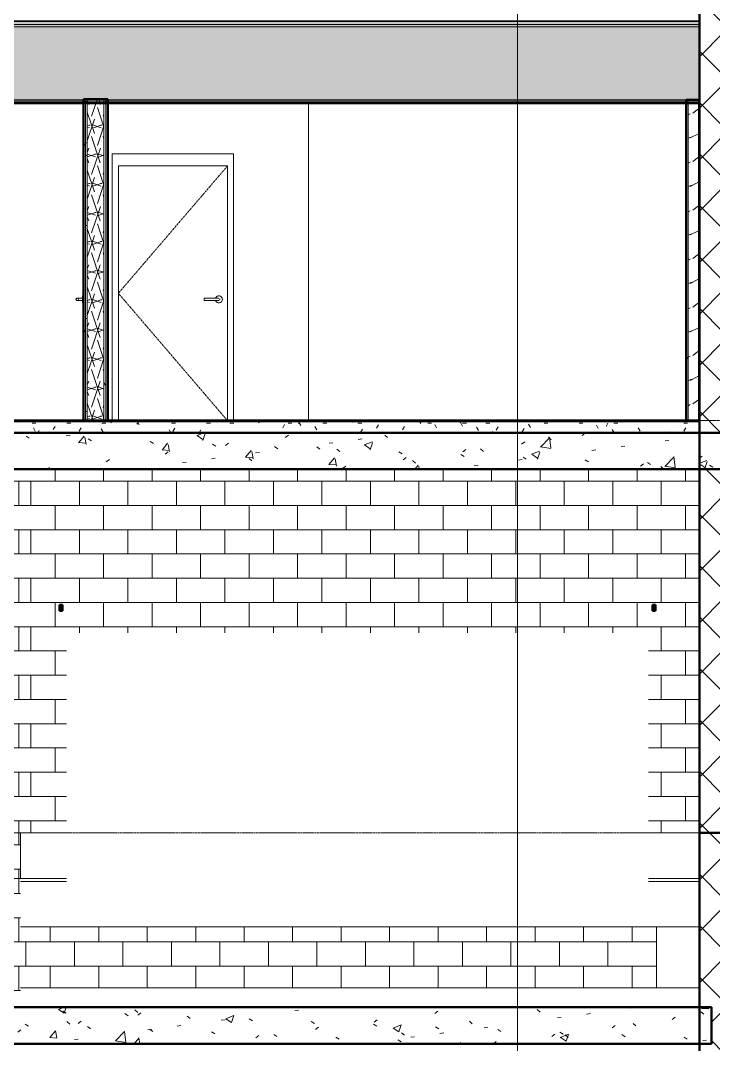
# Model space of a CAD drawing. Header units: inches. Extents: x -4168 to 1483, y -300 to 637.
# Drawn here: x -710.4 to -481.8, y -69.8 to 268 of the extents above; entities that cross this region are included whole.
import ezdxf

# ---------------------------------------------------------------- set-up
doc = ezdxf.new("R2010")
doc.units = ezdxf.units.IN
doc.header["$MEASUREMENT"] = 0
doc.linetypes.add('Dash 1_16_', pattern=[0.125, 0.0625, -0.0625])
doc.linetypes.add('Grid Line 1_2_', pattern=[0.875, 0.5, -0.125, 0.125, -0.125])
for name, color, linetype, lineweight in [('0-3', 10, 'Continuous', 13), ('0-5', 170, 'Continuous', 5), ('A-DOOR-1', 7, 'Dash 1_16_', 9), ('A-DOOR-2', 7, 'Continuous', 9), ('A-DOOR-3', 135, 'Continuous', 13), ('A-DOOR-5', 31, 'Continuous', 50), ('A-DOOR-8', 254, 'Continuous', 13), ('A-DOOR-FRAM-1', 7, 'Continuous', 9), ('A-FLOR-1', 250, 'Continuous', 50), ('A-FLOR-2', 8, 'Continuous', 5), ('A-FLOR-3', 251, 'Continuous', 5), ('A-FLOR-7', 192, 'Continuous', 50), ('A-FLOR-8', 135, 'Continuous', 13), ('A-FLOR-LEVL-1', 51, 'Grid Line 1_2_', 9), ('A-FLOR-MCUT', 51, 'Continuous', 13), ('A-FLOR-PATT-1', 55, 'Continuous', 9), ('A-FLOR-PATT-2', 8, 'Continuous', 9), ('A-WALL-1', 252, 'Continuous', 13), ('A-WALL-2', 10, 'Continuous', 13), ('A-WALL-4', 250, 'Continuous', 50), ('A-WALL-PATT-1', 7, 'Continuous', 9), ('A-WALL-PATT-2', 253, 'Continuous', 9), ('A-WALL-PATT-3', 55, 'Continuous', 9), ('A-WALL-PATT-4', 45, 'Continuous', 9), ('G-ANNO-SYMB-1', 111, 'Continuous', 9), ('I-WALL-1', 250, 'Continuous', 50), ('I-WALL-2', 135, 'Continuous', 13), ('S-FNDN-1', 135, 'Continuous', 13)]:
    doc.layers.add(name, color=color, linetype=linetype, lineweight=lineweight)
pattern_1 = [(0, (-10964.796, 146.633), (30.72, 7.68), [1.267, -21.773, 1.267, -21.773, -122.88]), (0, (-10964.796, 146.633), (30.72, 7.68), [-46.08, 1.267, -44.813, 1.267, -21.773, -53.76]), (0, (-10964.796, 146.633), (30.72, 7.68), [-115.2, 1.267, -14.093, 1.267, -37.133]), (120, (-10953.276, 150.473), (-22.011075, 22.7643), [1.267, -21.773, 1.267, -21.773, -122.88]), (120, (-10953.276, 150.473), (-22.011075, 22.7643), [-46.08, 1.267, -44.813, 1.267, -21.773, -53.76]), (120, (-10953.276, 150.473), (-22.011075, 22.7643), [-115.2, 1.267, -14.093, 1.267, -37.133]), (240, (-10949.436, 165.833), (-8.708925, -30.4443), [1.267, -21.773, 1.267, -21.773, -122.88]), (240, (-10949.436, 165.833), (-8.708925, -30.4443), [-46.08, 1.267, -44.813, 1.267, -21.773, -53.76]), (240, (-10949.436, 165.833), (-8.708925, -30.4443), [-115.2, 1.267, -14.093, 1.267, -37.133])]
pattern_2 = [(45, (-10964.796, 146.633), (-8.48528, 8.48528), []), (135, (-10964.796, 146.633), (-8.48528, -8.48528), [])]
pattern_3 = [(0, (99.771, 146.633), (15.36, 3.84), [1.267, -10.253, 1.267, -10.253, -61.44]), (0, (99.771, 146.633), (15.36, 3.84), [-23.04, 1.267, -21.773, 1.267, -10.253, -26.88]), (0, (99.771, 146.633), (15.36, 3.84), [-57.6, 1.267, -6.413, 1.267, -17.933]), (120, (105.531, 148.553), (-11.005538, 11.38215), [1.267, -10.253, 1.267, -10.253, -61.44]), (120, (105.531, 148.553), (-11.005538, 11.38215), [-23.04, 1.267, -21.773, 1.267, -10.253, -26.88]), (120, (105.531, 148.553), (-11.005538, 11.38215), [-57.6, 1.267, -6.413, 1.267, -17.933]), (240, (107.451, 156.233), (-4.354462, -15.22215), [1.267, -10.253, 1.267, -10.253, -61.44]), (240, (107.451, 156.233), (-4.354462, -15.22215), [-23.04, 1.267, -21.773, 1.267, -10.253, -26.88]), (240, (107.451, 156.233), (-4.354462, -15.22215), [-57.6, 1.267, -6.413, 1.267, -17.933])]

# ---------------------------------------------------------------- blocks, each defined once
blk = doc.blocks.new('HOLLOW METAL - UNIT DOOR-2125826-BUILDING SECTION - EAST_WEST AT RAMP - LOOKING SOUTH')
at = {"layer": 'A-DOOR-1'}
for p, q in [((-10668.89, 352), (-10704.89, 310)), ((-10704.89, 310), (-10668.89, 268))]:
    blk.add_line(p, q, dxfattribs=at)
at = {"layer": 'A-DOOR-2'}
for p, q in [((-10668.89, 352), (-10704.89, 352)), ((-10704.89, 352), (-10704.89, 268)), ((-10668.89, 268), (-10668.89, 352)), ((-10672.43, 308.39), (-10676.57, 308.39)), ((-10676.57, 308), (-10676.57, 308.39)), ((-10676.57, 307.61), (-10676.57, 308)), ((-10676.57, 307.61), (-10672.43, 307.61))]:
    blk.add_line(p, q, dxfattribs=at)
at = {"layer": 'A-DOOR-2', "flags": 128}
for points in [[(-10671.84, 308.39), (-10671.84, 308.39), (-10671.84, 308.39), (-10671.85, 308.39), (-10671.85, 308.39), (-10671.85, 308.39), (-10671.86, 308.39), (-10671.87, 308.39), (-10671.87, 308.39), (-10671.88, 308.39), (-10671.89, 308.39), (-10671.9, 308.39), (-10671.91, 308.39), (-10671.92, 308.39), (-10671.93, 308.39), (-10671.95, 308.39), (-10671.96, 308.39), (-10671.97, 308.39), (-10671.99, 308.39), (-10672.01, 308.39), (-10672.02, 308.39), (-10672.04, 308.39), (-10672.06, 308.39), (-10672.08, 308.39), (-10672.09, 308.39), (-10672.11, 308.39), (-10672.13, 308.39), (-10672.15, 308.39), (-10672.18, 308.39), (-10672.2, 308.39), (-10672.22, 308.39), (-10672.24, 308.39), (-10672.26, 308.39), (-10672.29, 308.39), (-10672.31, 308.39), (-10672.33, 308.39), (-10672.36, 308.39), (-10672.38, 308.39), (-10672.4, 308.39), (-10672.43, 308.39), (-10672.43, 308.39)], [(-10672.43, 307.61), (-10672.41, 307.61), (-10672.39, 307.61), (-10672.36, 307.61), (-10672.34, 307.61), (-10672.32, 307.61), (-10672.29, 307.61), (-10672.27, 307.61), (-10672.25, 307.61), (-10672.23, 307.61), (-10672.2, 307.61), (-10672.18, 307.61), (-10672.16, 307.61), (-10672.14, 307.61), (-10672.12, 307.61), (-10672.1, 307.61), (-10672.08, 307.61), (-10672.06, 307.61), (-10672.04, 307.61), (-10672.03, 307.61), (-10672.01, 307.61), (-10671.99, 307.61), (-10671.98, 307.61), (-10671.96, 307.61), (-10671.95, 307.61), (-10671.94, 307.61), (-10671.92, 307.61), (-10671.91, 307.61), (-10671.9, 307.61), (-10671.89, 307.61), (-10671.88, 307.61), (-10671.87, 307.61), (-10671.87, 307.61), (-10671.86, 307.61), (-10671.86, 307.61), (-10671.85, 307.61), (-10671.85, 307.61), (-10671.84, 307.61), (-10671.84, 307.61), (-10671.84, 307.61)]]:
    blk.add_lwpolyline(points, dxfattribs=at)
at = {"layer": 'A-DOOR-2'}
for centre, radius, start, end in [((-10671.74, 308), 1.18, 0, 160.3657), ((-10671.74, 308), 1.18, 199.5633, 0), ((-10671.84, 308), 0.394, 75, 90), ((-10671.84, 308), 0.394, 270, 285), ((-10671.84, 308), 0.394, 0, 30), ((-10671.84, 308), 0.394, 330, 0)]:
    blk.add_arc(centre, radius, start, end, dxfattribs=at)
at = {"layer": 'A-DOOR-FRAM-1'}
for p, q in [((-10706.89, 356), (-10706.89, 268)), ((-10666.89, 356), (-10706.89, 356)), ((-10666.89, 268), (-10666.89, 356)), ((-10704.89, 352), (-10704.89, 268)), ((-10704.89, 352), (-10668.89, 352)), ((-10668.89, 352), (-10668.89, 268))]:
    blk.add_line(p, q, dxfattribs=at)
blk = doc.blocks.new('HOLLOW METAL - UNIT DOOR-2125824-BUILDING SECTION - EAST_WEST AT RAMP - LOOKING SOUTH')
at = {"layer": 'A-DOOR-2'}
for p, q in [((-11754.5, 308.39), (-11755.69, 308.39)), ((-11755.69, 307.61), (-11754.5, 307.61)), ((-11754.19, 309.18), (-11754.5, 309.18)), ((-11754.5, 308), (-11754.5, 309.18)), ((-11754.5, 306.82), (-11754.5, 308)), ((-11754.5, 306.82), (-11754.19, 306.82))]:
    blk.add_line(p, q, dxfattribs=at)
at = {"layer": 'A-DOOR-2', "flags": 128}
for points in [[(-11756.67, 308), (-11756.67, 308.02), (-11756.67, 308.03), (-11756.67, 308.05), (-11756.66, 308.06), (-11756.66, 308.08), (-11756.66, 308.09)], [(-11756.66, 307.9), (-11756.66, 307.92), (-11756.66, 307.93), (-11756.67, 307.95), (-11756.67, 307.96), (-11756.67, 307.98), (-11756.67, 308), (-11756.67, 308)], [(-11756.64, 308.15), (-11756.63, 308.17), (-11756.63, 308.18), (-11756.62, 308.2), (-11756.61, 308.21), (-11756.6, 308.22), (-11756.59, 308.24), (-11756.58, 308.25)], [(-11756.59, 307.76), (-11756.6, 307.77), (-11756.61, 307.79), (-11756.62, 307.8), (-11756.62, 307.81), (-11756.63, 307.83), (-11756.64, 307.84), (-11756.64, 307.86)], [(-11756.43, 307.64), (-11756.44, 307.64), (-11756.46, 307.65), (-11756.47, 307.66), (-11756.49, 307.67), (-11756.5, 307.68), (-11756.51, 307.68), (-11756.52, 307.69)], [(-11756.43, 308.36), (-11756.42, 308.37), (-11756.4, 308.37), (-11756.39, 308.38), (-11756.37, 308.38), (-11756.36, 308.38), (-11756.34, 308.39), (-11756.33, 308.39)], [(-11755.69, 307.61), (-11755.71, 307.61), (-11755.73, 307.61), (-11755.76, 307.61), (-11755.78, 307.61), (-11755.8, 307.61), (-11755.83, 307.61), (-11755.85, 307.61), (-11755.87, 307.61), (-11755.89, 307.61), (-11755.92, 307.61), (-11755.94, 307.61), (-11755.96, 307.61), (-11755.98, 307.61), (-11756, 307.61), (-11756.02, 307.61), (-11756.04, 307.61), (-11756.06, 307.61), (-11756.07, 307.61), (-11756.09, 307.61), (-11756.11, 307.61), (-11756.13, 307.61), (-11756.14, 307.61), (-11756.16, 307.61), (-11756.17, 307.61), (-11756.18, 307.61)], [(-11756.17, 308.39), (-11756.16, 308.39), (-11756.14, 308.39), (-11756.13, 308.39), (-11756.11, 308.39), (-11756.1, 308.39), (-11756.08, 308.39), (-11756.06, 308.39), (-11756.04, 308.39), (-11756.02, 308.39), (-11756, 308.39), (-11755.98, 308.39), (-11755.96, 308.39), (-11755.94, 308.39), (-11755.92, 308.39), (-11755.9, 308.39), (-11755.88, 308.39), (-11755.85, 308.39), (-11755.83, 308.39), (-11755.81, 308.39), (-11755.79, 308.39), (-11755.76, 308.39), (-11755.74, 308.39), (-11755.72, 308.39), (-11755.69, 308.39), (-11755.69, 308.39)]]:
    blk.add_lwpolyline(points, dxfattribs=at)
at = {"layer": 'A-DOOR-2'}
for start, end in [(0, 180), (180, 0)]:
    blk.add_arc((-11756.28, 308), 0.394, start, end, dxfattribs=at)
blk = doc.blocks.new('CTR - 1st Phase - Common Walls_rvt-2-BUILDING SECTION - EAST_WEST AT RAMP - LOOKING SOUTH')
at = {"layer": 'A-WALL-1'}
blk.add_hatch(color=256, dxfattribs=at).paths.add_polyline_path([(-11550.99, 136), (-11550.99, 240.75), (-11551.24, 240.75), (-11551.24, 136)], flags=0)
at = {"layer": 'A-WALL-PATT-1'}
h = blk.add_hatch(dxfattribs=at)
h.set_pattern_fill('FP_23', color=256, style=0, pattern_type=2)
h.set_pattern_definition(pattern_1)
h.paths.add_polyline_path([(-11753.56, 136), (-11753.56, 240.75), (-11754.19, 240.75), (-11754.19, 136)], flags=0)
h = blk.add_hatch(dxfattribs=at)
h.set_pattern_fill('FP_23', color=256, style=0, pattern_type=2)
h.set_pattern_definition(pattern_1)
h.paths.add_polyline_path([(-11753.56, 136), (-11752.94, 136), (-11752.94, 240.75), (-11753.56, 240.75), (-11753.56, 160.26)], flags=0)
h = blk.add_hatch(dxfattribs=at)
h.set_pattern_fill('FP_23', color=256, style=0, pattern_type=2)
h.set_pattern_definition(pattern_1)
h.paths.add_polyline_path([(-11746.81, 136), (-11746.81, 240.75), (-11747.44, 240.75), (-11747.44, 136)], flags=0)
h = blk.add_hatch(dxfattribs=at)
h.set_pattern_fill('FP_23', color=256, style=0, pattern_type=2)
h.set_pattern_definition(pattern_1)
h.paths.add_polyline_path([(-11554.74, 136), (-11554.74, 240.75), (-11555.36, 240.75), (-11555.36, 136)], flags=0)
at = {"layer": 'A-WALL-PATT-2'}
h = blk.add_hatch(dxfattribs=at)
h.set_pattern_fill('FP_26', color=256, style=0, pattern_type=2)
h.set_pattern_definition([(161.57, (-10964.316, 147.113), (-3.8399538, -1.54e-05), [0, -27.322, 3.034, 0]), (18.43, (-10965.276, 147.113), (-3.8399538, 1.54e-05), [0, -27.322, 3.034, 0]), (108.43, (-10964.316, 147.113), (1.919622, -9.6005246), [9.106, -21.25]), (71.57, (-10965.276, 147.113), (1.919622, 9.6005246), [9.106, -21.25])])
h.paths.add_polyline_path([(-11747.44, 136), (-11747.44, 241.87), (-11752.94, 241.87), (-11752.94, 136)], flags=0)
h = blk.add_hatch(dxfattribs=at)
h.set_pattern_fill('FP_30', color=256, style=0, pattern_type=2)
h.set_pattern_definition([(216.87, (-10958.398, 162.627), (47.980943, 31.987086), [7.997, -71.971]), (206.565, (-10948.802, 157.829), (-15.99371, -15.99413), [17.881, -17.881]), (198.435, (-10948.802, 149.832), (-31.98674, -15.99388), [10.115, -40.461])])
h.paths.add_polyline_path([(-11551.24, 136), (-11551.24, 241.87), (-11554.74, 241.87), (-11554.74, 136)], flags=0)
at = {"layer": 'A-WALL-2'}
for p, q in [((-11753.56, 136), (-11753.56, 242)), ((-11752.94, 136), (-11752.94, 242)), ((-11747.44, 136), (-11747.44, 242)), ((-11746.81, 136), (-11746.81, 242)), ((-11554.74, 136), (-11554.74, 241.87)), ((-11551.24, 136), (-11551.24, 241.87))]:
    blk.add_line(p, q, dxfattribs=at)
at = {"layer": 'A-WALL-4'}
for p, q in [((-11555.36, 241.87), (-11555.36, 136)), ((-11550.99, 241.87), (-11555.36, 241.87)), ((-11550.99, 136), (-11550.99, 241.87)), ((-11555.36, 136), (-11550.99, 136))]:
    blk.add_line(p, q, dxfattribs=at)
at = {"layer": 'I-WALL-1'}
for p, q in [((-11746.19, 242), (-11754.19, 242)), ((-11754.19, 242), (-11754.19, 136)), ((-11746.19, 136), (-11746.19, 242)), ((-11754.19, 136), (-11746.19, 136))]:
    blk.add_line(p, q, dxfattribs=at)
at = {"layer": 'I-WALL-2'}
for p, q in [((-11679.99, 240.75), (-11679.99, 136)), ((-11744.69, 136), (-11744.69, 224)), ((-11744.69, 224), (-11704.69, 224)), ((-11704.69, 224), (-11704.69, 136)), ((-11550.99, -51.17), (-11774.99, -51.17))]:
    blk.add_line(p, q, dxfattribs=at)
at = {"layer": '0-3'}
for name, p in [('HOLLOW METAL - UNIT DOOR-2125826-BUILDING SECTION - EAST_WEST AT RAMP - LOOKING SOUTH', (-1037.8, -132)), ('HOLLOW METAL - UNIT DOOR-2125824-BUILDING SECTION - EAST_WEST AT RAMP - LOOKING SOUTH', (0, -132))]:
    blk.add_blockref(name, p, dxfattribs=at)
blk = doc.blocks.new('CTR - 1st Phase -Stairs _ Elevators_rvt-2-BUILDING SECTION - EAST_WEST AT RAMP - LOOKING SOUTH')
at = {"layer": 'A-FLOR-PATT-1'}
h = blk.add_hatch(dxfattribs=at)
h.set_pattern_fill('FP_35', color=256, style=0, pattern_type=2)
h.set_pattern_definition([(50, (-10964.796, 146.633), (27.5427, -2.4099), [2.88, -31.68]), (355, (-10964.796, 146.633), (-5.3278, 28.8843), [2.304, -25.344]), (100.451, (-10962.5, 146.432), (22.2153, 26.4739), [2.448, -26.924]), (46.184, (-10964.796, 154.313), (40.9819, -6.3564), [4.32, -47.52]), (96.636, (-10961.38, 153.784), (35.8907, 37.4062), [3.671, -40.386]), (351.184, (-10964.796, 154.313), (35.891, 37.4062), [3.456, -38.016]), (21, (-10960.956, 152.393), (22.92104, -15.46073), [2.88, -31.68]), (326, (-10960.956, 152.393), (9.3435, 27.8457), [2.304, -25.344]), (71.451, (-10959.045, 151.105), (32.2648, 12.3844), [2.448, -26.924]), (37.5, (-10964.796, 146.633), (0.46686, 12.78271), [1.267, -23.77, 1.267, -24.461, -25.44]), (37.5, (-10964.796, 146.633), (0.46686, 12.78271), [-50.765, 1.267, -24.173]), (7.5, (-10964.796, 146.633), (10.1016, 15.1451), [1.267, -13.402, 1.267, -23.194, -9.696]), (7.5, (-10964.796, 146.633), (10.1016, 15.1451), [-39.13, 1.267, -8.429]), (327.5, (-10973.359, 146.633), (20.49916, -0.86578), [1.267, -8.333, 1.267, -28.685, -39.744]), (327.5, (-10973.359, 146.633), (20.49916, -0.86578), [-39.552, 1.267, -38.477]), (317.5, (-10977.199, 146.633), (22.39478, 3.8443), [1.267, -11.213, 1.267, -18.624, -28.224]), (317.5, (-10977.199, 146.633), (22.39478, 3.8443), [-32.371, 1.267, -26.957])])
h.paths.add_polyline_path([(-11830.99, 120), (-11542.99, 120), (-11542.99, 132), (-11838.99, 132), (-11838.99, 120)], flags=0)
at = {"layer": 'A-WALL-PATT-3'}
h = blk.add_hatch(dxfattribs=at)
h.set_pattern_fill('FP_40', color=256, style=0, pattern_type=2)
h.set_pattern_definition([(0, (-11774.989, -172), (0, 8), []), (90, (-11774.989, -172), (-8, 8), [8, -8])])
h.paths.add_polyline_path([(-11776.48, -158), (-11774.99, -158), (-11774.99, -70.62), (-11830.99, -70.62), (-11830.99, -158), (-11777.18, -158)], flags=0)
h.paths.add_polyline_path([(-11827.18, -152), (-11829.18, -152), (-11829.18, -73), (-11789.18, -73), (-11789.18, -152), (-11826.18, -152)], flags=0)
h.paths.add_polyline_path([(-11830.99, -57.51), (-11774.99, -57.51), (-11774.99, 120), (-11830.99, 120), (-11830.99, -37.35)], flags=0)
h = blk.add_hatch(dxfattribs=at)
h.set_pattern_fill('FP_42', color=256, style=0, pattern_type=2)
h.set_pattern_definition([(0, (-11546.989, -12), (0, 8), []), (90, (-11546.989, -12), (-8, 8), [8, -8])])
h.paths.add_polyline_path([(-11759.79, 0), (-11759.79, 66), (-11567.79, 66), (-11567.79, 0), (-11550.99, 0), (-11550.99, 120), (-11774.99, 120), (-11774.99, 0)], flags=0)
h.paths.add_polyline_path([(-11762.07, 73.25), (-11762.07, 75.25), (-11761.07, 75.25), (-11761.07, 73.25)], flags=0)
h.paths.add_polyline_path([(-11565.51, 73.25), (-11566.51, 73.25), (-11566.51, 75.25), (-11565.51, 75.25)], flags=0)
at = {"layer": 'A-WALL-PATT-4'}
h = blk.add_hatch(dxfattribs=at)
h.set_pattern_fill('FP_41', color=256, style=0, pattern_type=2)
h.set_pattern_definition(pattern_2)
h.paths.add_polyline_path([(-11550.99, 0), (-11542.99, 0), (-11542.99, 120), (-11550.99, 120), (-11550.99, 22.71)], flags=0)
h.paths.add_polyline_path([(-11550.99, 132), (-11542.99, 132), (-11542.99, 374), (-11550.99, 374), (-11550.99, 137.33)], flags=0)
h = blk.add_hatch(dxfattribs=at)
h.set_pattern_fill('FP_41', color=256, style=0, pattern_type=2)
h.set_pattern_definition(pattern_2)
h.paths.add_polyline_path([(-11550.99, -168), (-11542.99, -168), (-11542.99, 0), (-11550.99, 0), (-11550.99, -57.51), (-11546.99, -57.52), (-11546.99, -69.54), (-11550.99, -69.54), (-11550.99, -166.01)], flags=0)
at = {"layer": 'A-FLOR-1'}
for p, q in [((-11542.99, 132), (-11838.99, 132)), ((-11838.99, 120), (-11542.99, 120))]:
    blk.add_line(p, q, dxfattribs=at)
at = {"layer": 'A-WALL-4'}
for p, q in [((-11550.99, 376), (-11550.99, 0)), ((-11542.99, 0), (-11550.99, 0)), ((-11550.99, 0), (-11550.99, -168)), ((-11550.99, 0), (-11542.99, 0))]:
    blk.add_line(p, q, dxfattribs=at)
blk = doc.blocks.new('Door-Sectional_Model3502_Comcl_Amarr - ramp garage door-2444125-BUILDING SECTION - EAST_WEST AT RAMP - LOOKING SOUTH')
at = {"layer": 'A-DOOR-8'}
for points in [[(-11761.07, 73.25), (-11761.07, 75.25), (-11762.07, 75.25), (-11762.07, 73.25)], [(-11565.51, 73.25), (-11565.51, 75.25), (-11566.51, 75.25), (-11566.51, 73.25)]]:
    blk.add_hatch(color=256, dxfattribs=at).paths.add_polyline_path(points, flags=0)
at = {"layer": 'A-DOOR-5'}
for p, q in [((-11762.07, 75.25), (-11762.07, 73.25)), ((-11761.07, 75.25), (-11762.07, 75.25)), ((-11761.07, 73.25), (-11761.07, 75.25)), ((-11566.51, 75.25), (-11566.51, 73.25)), ((-11565.51, 75.25), (-11566.51, 75.25)), ((-11565.51, 73.25), (-11565.51, 75.25)), ((-11762.07, 73.25), (-11761.07, 73.25)), ((-11566.51, 73.25), (-11565.51, 73.25))]:
    blk.add_line(p, q, dxfattribs=at)

msp = doc.modelspace()

# ---------------------------------------------------------------- hatches: boundary and pattern name
at = {"layer": 'A-FLOR-2'}
h = msp.add_hatch(color=256, dxfattribs=at)
h.paths.add_polyline_path([(-1051.2726, 267.625), (-486.4226, 267.625), (-486.4226, 267.875), (-1051.2726, 267.875)], flags=0)
h.paths.add_polyline_path([(598.3077, 267.625), (1081.6274, 267.625), (1081.6274, 267.875), (834.9012, 267.875), (-366.3226, 267.875), (-366.3226, 267.625), (519.4432, 267.625)], flags=0)
msp.add_hatch(color=256, dxfattribs=at).paths.add_polyline_path([(-687.8726, 135.625), (-486.4226, 135.625), (-486.4226, 135.875), (-774.4226, 135.875), (-774.4226, 135.625), (-688.3726, 135.625)], flags=0)
at = {"layer": 'A-FLOR-3'}
h = msp.add_hatch(color=256, dxfattribs=at)
h.paths.add_polyline_path([(-490.7976, 241.375), (-490.1726, 241.375), (-490.1726, 241.875), (-682.8726, 241.875), (-682.8726, 241.375), (-491.3861, 241.375)], flags=0)
h.paths.add_polyline_path([(-1045.1476, 241.375), (-688.3726, 241.375), (-688.3726, 241.875), (-1045.1476, 241.875)], flags=0)
h.paths.add_polyline_path([(-486.6726, 241.375), (-486.4226, 241.375), (-486.4226, 241.875), (-486.6726, 241.8748)], flags=0)
h.paths.add_polyline_path([(672.4774, 241.375), (1075.5024, 241.375), (1075.5024, 241.875), (-366.3226, 241.875), (-366.3226, 241.375), (670.4774, 241.375)], flags=0)
at = {"layer": 'A-FLOR-PATT-2'}
h = msp.add_hatch(dxfattribs=at)
h.set_pattern_fill('FP_24', color=256, style=0, pattern_type=2)
h.set_pattern_definition(pattern_3)
h.paths.add_polyline_path([(-654.6726, 266.625), (-486.4226, 266.625), (-486.4226, 267.625), (-1051.2726, 267.625), (-1051.2726, 266.625), (-661.4226, 266.625)], flags=0)
h.paths.add_polyline_path([(672.4774, 266.625), (1081.6274, 266.625), (1081.6274, 267.625), (-366.3226, 267.625), (-366.3226, 266.625), (670.4774, 266.625)], flags=0)
h = msp.add_hatch(dxfattribs=at)
h.set_pattern_fill('FP_25', color=256, style=0, pattern_type=2)
h.set_pattern_definition([(0, (99.771, 146.633), (0, 4.798), []), (315, (99.7708, 146.633), (4.798427, 0), [6.786, -6.786]), (45, (99.7708, 146.633), (4.798427, 0), [6.786, -6.786])])
h.paths.add_polyline_path([(-490.7976, 265.875), (-486.4226, 265.875), (-486.4226, 266.625), (-1051.2726, 266.625), (-1051.2726, 265.875), (-505.7953, 265.875)], flags=0)
h.paths.add_polyline_path([(672.4774, 265.875), (1081.6274, 265.875), (1081.6274, 266.625), (-366.3226, 266.625), (-366.3226, 265.875), (670.4774, 265.875)], flags=0)
h = msp.add_hatch(dxfattribs=at)
h.set_pattern_fill('FP_26', color=256, style=0, pattern_type=2)
h.set_pattern_definition([(161.57, (100.2508, 147.113), (-3.8399538, -1.54e-05), [0, -27.322, 3.034, 0]), (18.43, (99.2908, 147.113), (-3.8399538, 1.54e-05), [0, -27.322, 3.034, 0]), (108.43, (100.2508, 147.113), (1.919622, -9.6005246), [9.106, -21.25]), (71.57, (99.2908, 147.113), (1.919622, 9.6005246), [9.106, -21.25])])
h.paths.add_polyline_path([(-1051.2726, 241.875), (-486.4226, 241.875), (-486.4226, 265.875), (-1051.2726, 265.875), (-1051.2726, 246.2215)], flags=0)
h.paths.add_polyline_path([(-366.3226, 241.875), (1081.6274, 241.875), (1081.6274, 265.875), (-366.3226, 265.875), (-366.3226, 251.9525)], flags=0)
h = msp.add_hatch(dxfattribs=at)
h.set_pattern_fill('FP_23', color=256, style=0, pattern_type=2)
h.set_pattern_definition([(0, (99.771, 146.633), (30.72, 7.68), [1.267, -21.773, 1.267, -21.773, -122.88]), (0, (99.771, 146.633), (30.72, 7.68), [-46.08, 1.267, -44.813, 1.267, -21.773, -53.76]), (0, (99.771, 146.633), (30.72, 7.68), [-115.2, 1.267, -14.093, 1.267, -37.133]), (120, (111.291, 150.473), (-22.011075, 22.7643), [1.267, -21.773, 1.267, -21.773, -122.88]), (120, (111.291, 150.473), (-22.011075, 22.7643), [-46.08, 1.267, -44.813, 1.267, -21.773, -53.76]), (120, (111.291, 150.473), (-22.011075, 22.7643), [-115.2, 1.267, -14.093, 1.267, -37.133]), (240, (115.131, 165.833), (-8.708925, -30.4443), [1.267, -21.773, 1.267, -21.773, -122.88]), (240, (115.131, 165.833), (-8.708925, -30.4443), [-46.08, 1.267, -44.813, 1.267, -21.773, -53.76]), (240, (115.131, 165.833), (-8.708925, -30.4443), [-115.2, 1.267, -14.093, 1.267, -37.133])])
h.paths.add_polyline_path([(-624.5823, 240.75), (-490.1726, 240.75), (-490.1726, 241.375), (-682.8726, 241.375), (-682.8726, 240.75), (-640.1226, 240.75)], flags=0)
h.paths.add_polyline_path([(-1045.1476, 240.75), (-688.3726, 240.75), (-688.3726, 241.375), (-1045.1476, 241.375)], flags=0)
h.paths.add_polyline_path([(-486.6726, 240.75), (-486.4226, 240.75), (-486.4226, 241.375), (-486.6726, 241.3747)], flags=0)
h.paths.add_polyline_path([(-366.3226, 240.75), (1075.5024, 240.75), (1075.5024, 241.375), (-366.3226, 241.375)], flags=0)
h = msp.add_hatch(dxfattribs=at)
h.set_pattern_fill('FP_24', color=256, style=0, pattern_type=2)
h.set_pattern_definition(pattern_3)
h.paths.add_polyline_path([(-774.4226, 132), (-486.4226, 132), (-486.4226, 135.625), (-774.4226, 135.625), (-774.4226, 133.875)], flags=0)
h = msp.add_hatch(dxfattribs=at)
h.set_pattern_fill('FP_35', color=256, style=0, pattern_type=2)
h.set_pattern_definition([(50, (99.77, 146.633), (27.5427, -2.4099), [2.88, -31.68]), (355, (99.77, 146.633), (-5.3278, 28.8843), [2.304, -25.344]), (100.451, (102.067, 146.432), (22.2153, 26.4739), [2.448, -26.924]), (46.184, (99.77, 154.313), (40.9819, -6.3564), [4.32, -47.52]), (96.636, (103.187, 153.784), (35.8907, 37.4062), [3.671, -40.386]), (351.184, (99.77, 154.313), (35.891, 37.4062), [3.456, -38.016]), (21, (103.61, 152.393), (22.92104, -15.46073), [2.88, -31.68]), (326, (103.61, 152.393), (9.3435, 27.8457), [2.304, -25.344]), (71.451, (105.522, 151.105), (32.2648, 12.3844), [2.448, -26.924]), (37.5, (99.771, 146.633), (0.46686, 12.78271), [1.267, -23.77, 1.267, -24.461, -25.44]), (37.5, (99.771, 146.633), (0.46686, 12.78271), [-50.765, 1.267, -24.173]), (7.5, (99.771, 146.633), (10.10159, 15.1451), [1.267, -13.402, 1.267, -23.194, -9.696]), (7.5, (99.771, 146.633), (10.10159, 15.1451), [-39.13, 1.267, -8.429]), (327.5, (91.208, 146.633), (20.49916, -0.86578), [1.267, -8.333, 1.267, -28.685, -39.744]), (327.5, (91.208, 146.633), (20.49916, -0.86578), [-39.552, 1.267, -38.477]), (317.5, (87.368, 146.633), (22.39478, 3.8443), [1.267, -11.213, 1.267, -18.624, -28.224]), (317.5, (87.368, 146.633), (22.39478, 3.8443), [-32.371, 1.267, -26.957])])
h.paths.add_polyline_path([(-702.9565, -69.5434), (-482.4226, -69.5434), (-482.4226, -57.514), (-770.4226, -57.514), (-770.4226, -69.5434), (-710.4226, -69.5434)], flags=0)
at = {"layer": 'A-WALL-PATT-3'}
h = msp.add_hatch(dxfattribs=at)
h.set_pattern_fill('FP_50', color=256, style=0, pattern_type=2)
h.set_pattern_definition([(0, (-500.622, -156), (0, 8), []), (90, (-500.622, -156), (-8, 8), [8, -8])])
h.paths.add_polyline_path([(-710.4226, -51.1697), (-500.6226, -51.1697), (-500.6226, -31), (-710.4226, -31)], flags=0)

# ---------------------------------------------------------------- linework, layer by layer
at = {"layer": 'A-FLOR-7'}
for p, q in [((-486.4226, 240.75), (-486.4226, 268)), ((-1045.1476, 240.75), (-486.4226, 240.75)), ((-486.4226, 136), (-1045.1476, 136)), ((-486.4226, 132), (-486.4226, 136)), ((-774.4226, 132), (-486.4226, 132)), ((-482.4226, -57.514), (-770.4226, -57.514)), ((-482.4226, -69.5434), (-482.4226, -57.514)), ((-770.4226, -69.5434), (-482.4226, -69.5434))]:
    msp.add_line(p, q, dxfattribs=at)
at = {"layer": 'A-FLOR-8'}
for p, q in [((-766.4226, 0), (-695.2226, 0)), ((-710.4226, 0), (-710.4226, -15)), ((-503.2226, 0), (-486.4226, 0)), ((-695.2226, -15), (-766.4226, -15)), ((-710.4226, -16), (-695.2226, -16)), ((-486.4226, -15), (-503.2226, -15)), ((-503.2226, -16), (-486.4226, -16)), ((-486.4226, -31), (-710.4226, -31))]:
    msp.add_line(p, q, dxfattribs=at)
at = {"layer": 'A-FLOR-LEVL-1'}
for p, q in [((-1138.4549, 136), (1405.5613, 136)), ((-1138.4549, 0), (1405.5613, 0))]:
    msp.add_line(p, q, dxfattribs=at)
at = {"layer": 'A-FLOR-MCUT'}
for p, q in [((-486.4226, 267.875), (-1051.2726, 267.875)), ((-486.4226, 267.625), (-1051.2726, 267.625)), ((-486.4226, 266.625), (-1051.2726, 266.625)), ((-486.4226, 265.875), (-1051.2726, 265.875)), ((-486.4226, 241.875), (-1045.1476, 241.875)), ((-486.4226, 241.375), (-1045.1476, 241.375)), ((-486.4226, 135.875), (-1045.7726, 135.875)), ((-486.4226, 135.625), (-1045.7726, 135.625))]:
    msp.add_line(p, q, dxfattribs=at)
at = {"layer": 'G-ANNO-SYMB-1'}
msp.add_line((-546.4226, 526.9531), (-546.4226, -231.7467), dxfattribs=at)
at = {"layer": 'S-FNDN-1'}
msp.add_line((-500.6226, -31), (-500.6226, -51.1697), dxfattribs=at)

# ---------------------------------------------------------------- block references
at = {"layer": '0-5'}
for name in ['CTR - 1st Phase -Stairs _ Elevators_rvt-2-BUILDING SECTION - EAST_WEST AT RAMP - LOOKING SOUTH', 'CTR - 1st Phase - Common Walls_rvt-2-BUILDING SECTION - EAST_WEST AT RAMP - LOOKING SOUTH']:
    msp.add_blockref(name, (11064.5668, 0), dxfattribs=at)
at = {"layer": 'A-DOOR-3'}
msp.add_blockref('Door-Sectional_Model3502_Comcl_Amarr - ramp garage door-2444125-BUILDING SECTION - EAST_WEST AT RAMP - LOOKING SOUTH', (11064.5668, 0), dxfattribs=at)

doc.saveas('drawing.dxf')
